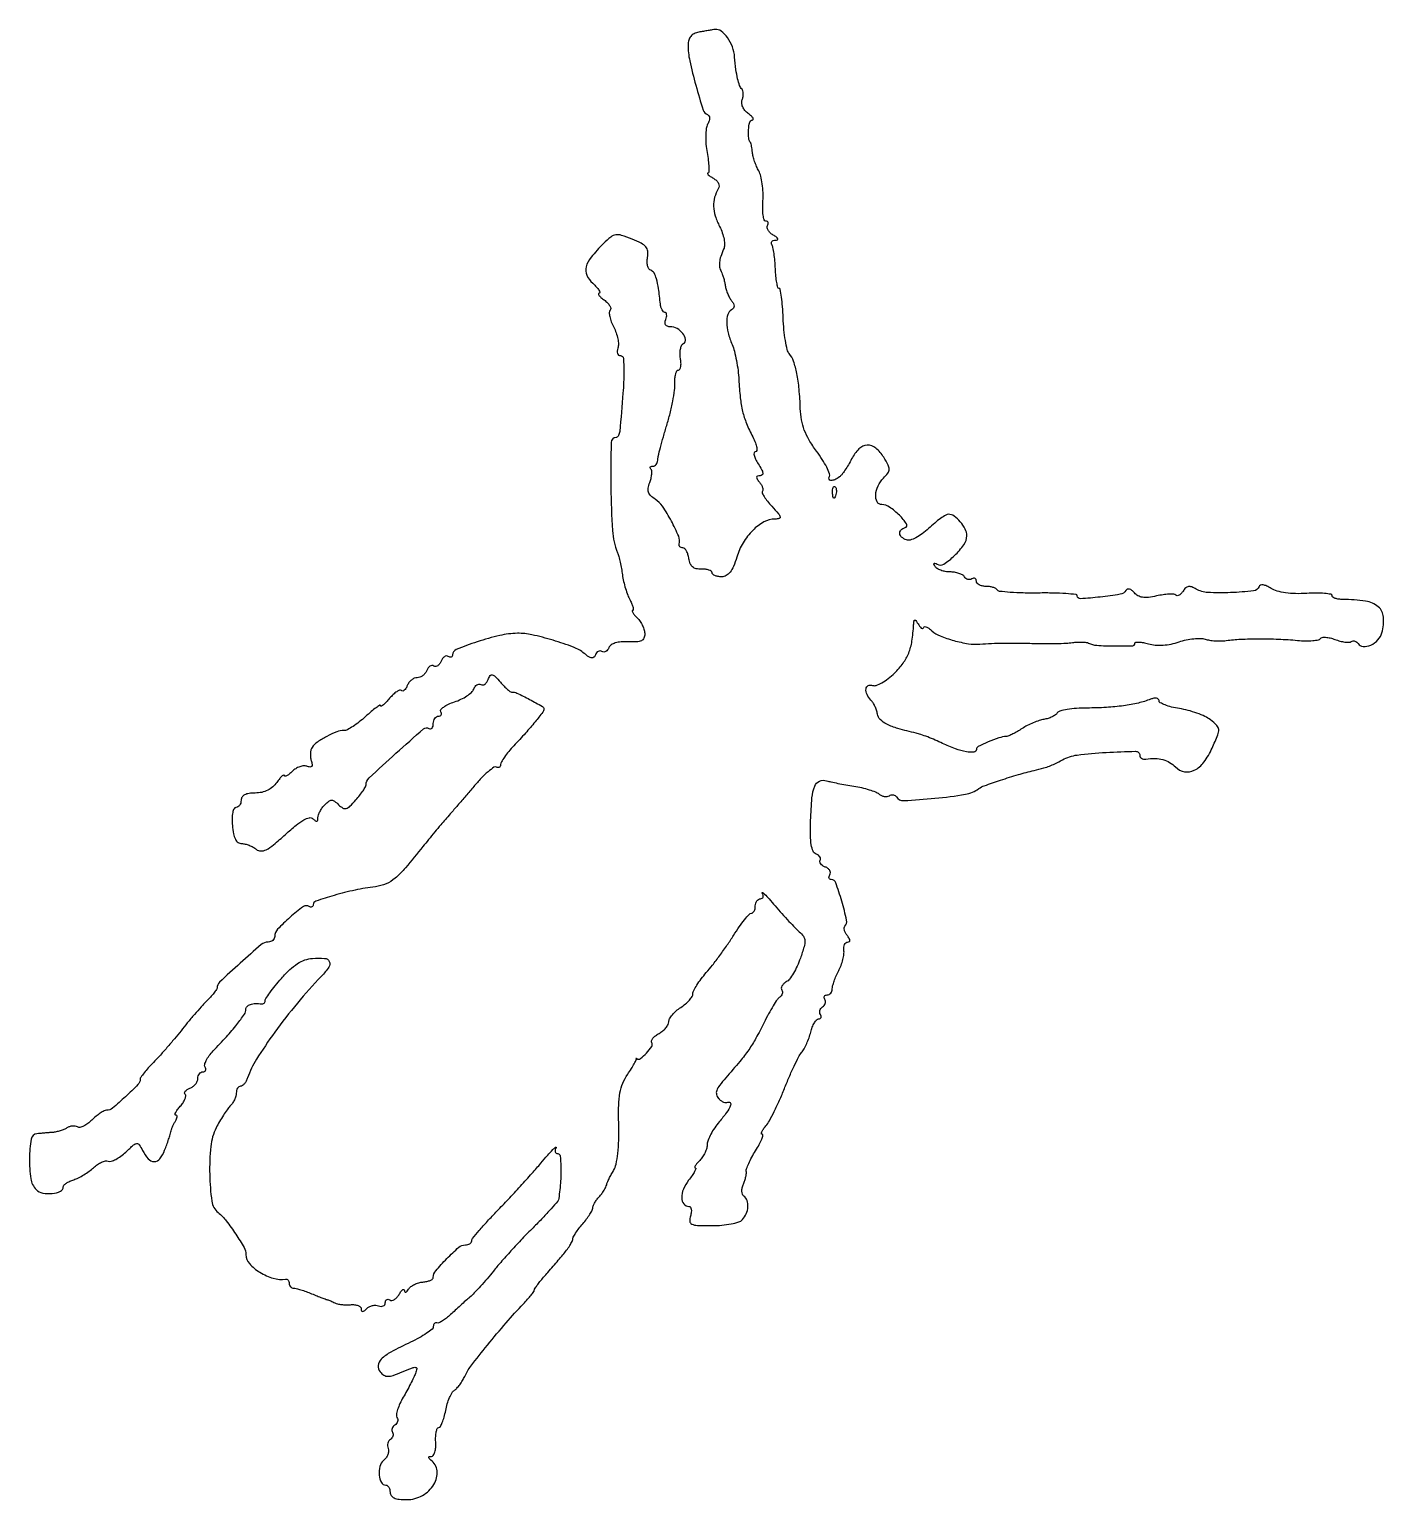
# Model space of a CAD drawing. Extents: x 0 to 282, y 0 to 306.
import ezdxf

# ---------------------------------------------------------------- set-up
doc = ezdxf.new("R2010")
doc.units = 0

msp = doc.modelspace()

# ---------------------------------------------------------------- linework, layer by layer
for points in [[(139.25, 305.294267, 0.064635), (138.254085, 304.964929, 0.105156), (137.552134, 304.422386, 0.107193), (137.140179, 303.649462, 0.069138), (137, 302.640548, 0.053787), (137.353492, 299.36404, 0.014316), (138.622126, 294.258999, 0.007471), (140.147913, 289.092193, 0.237309), (141.039362, 288.16933, -0.176652), (141.355412, 287.910385, -0.128948), (141.481164, 287.470101, -0.086109), (141.390177, 286.868348, -0.042409), (141.083129, 286.155328, 0.091281), (140.786441, 285.227012, 0.026493), (140.674415, 283.722151, 0.025681), (140.726695, 281.981206, 0.024878), (140.956845, 280.235998, -0.013344), (141.209615, 278.60953, -0.022571), (141.323041, 277.235392, -0.019016), (141.322191, 276.178239, -0.388617), (141.115726, 275.969591, 0.519745), (141.048415, 275.862897, 0.108393), (141.20111, 275.645244, 0.038678), (141.63188, 275.306919, 0.015312), (142.271032, 274.908131, -0.061738), (142.919065, 274.414952, -0.090967), (143.330939, 273.832516, -0.111673), (143.459504, 273.234184, -0.137707), (143.299962, 272.68854, 0.073216), (142.539902, 270.949241, 0.07526), (142.323051, 269.081338, 0.0672), (142.667785, 267.059226, 0.043576), (143.571347, 264.86203, -0.035525), (144.136815, 263.547461, -0.039765), (144.485363, 262.214291, -0.043849), (144.591155, 261.023223, -0.104965), (144.40872, 260.159743, 0.02268), (143.806673, 258.616814, 0.054867), (143.543456, 257.423218, 0.072877), (143.581496, 256.424477, 0.077257), (143.906204, 255.5, -0.038939), (144.132864, 254.984356, -0.014499), (144.37249, 254.229305, -0.014264), (144.587253, 253.387483, -0.016746), (144.740971, 252.578484, 0.035599), (144.930504, 251.752088, 0.02525), (145.254188, 250.857324, 0.025617), (145.652497, 250.030267, 0.048208), (146.068459, 249.417512, -0.049679), (146.46976, 248.822604, -0.126852), (146.593357, 248.321483, -0.159557), (146.449067, 247.896055, -0.09372), (146.048558, 247.530011, 0.179953), (145.285536, 246.549152, 0.080898), (145.048523, 244.909864, 0.059936), (145.344323, 242.773516, 0.03472), (146.177408, 240.3151, -0.036213), (146.64541, 238.920357, -0.015601), (147.074005, 237.005061, -0.015342), (147.405331, 234.929114, -0.019606), (147.576271, 233, 0.014214), (147.87023, 229.219433, 0.032722), (148.356654, 226.410099, 0.03685), (149.163009, 223.897416, 0.023267), (150.449429, 221.097793, -0.022735), (151.021529, 219.856221, -0.052451), (151.306649, 218.870334, -0.097666), (151.295233, 218.236156, -0.353198), (151.002627, 218, 0.34961), (150.741556, 217.792035, 0.114748), (150.74314, 217.265625, 0.059239), (151.03713, 216.45985, 0.027971), (151.591957, 215.5, -0.018472), (152.300165, 214.32679, -0.087035), (152.555995, 213.586003, -0.241569), (152.422717, 213.177213, -0.19792), (151.992565, 213, 0.067199), (151.461875, 212.928352, 0.312214), (151.273902, 212.703889, 0.173254), (151.372442, 212.319893, 0.024611), (151.868879, 211.657991, -0.03842), (152.258544, 211.107437, -0.054629), (152.508235, 210.562953, -0.068901), (152.593371, 210.103538, -0.210804), (152.481394, 209.814728, 0.315551), (152.421283, 209.472901, 0.029615), (152.85065, 208.680301, 0.029545), (153.534801, 207.71126, 0.018399), (154.442321, 206.656737, -0.008041), (155.839724, 205.099417, -0.119857), (156.172929, 204.454157, -0.410858), (155.966048, 204.11025, -0.062473), (155.08711, 204, 0.127357), (152.796197, 203.406853, 0.069526), (150.46218, 201.648939, 0.062611), (148.458644, 199.074762, 0.061384), (147.138502, 196.067941, -0.02415), (146.460384, 194.147184, -0.069012), (145.75132, 192.924376, -0.105506), (144.937845, 192.24298, -0.122365), (143.959858, 192, -0.040412), (143.209448, 192.06075, -0.059766), (142.575708, 192.243637, -0.078601), (142.144904, 192.512063, -0.217511), (142, 192.829401, 0.245069), (141.837238, 193.141531, 0.072054), (141.339063, 193.391841, 0.054262), (140.611846, 193.549378, 0.035062), (139.75, 193.579401, -0.062402), (138.698562, 193.673616, -0.122462), (137.949629, 194.04255, -0.121639), (137.457554, 194.72132, -0.061103), (137.180449, 195.75, 0.038382), (136.989816, 196.611357, 0.053191), (136.681447, 197.339063, 0.065793), (136.310216, 197.839234, 0.202946), (135.930449, 198, -0.082594), (135.589166, 198.056763, -0.115341), (135.32789, 198.220313, -0.131537), (135.188041, 198.464415, -0.126037), (135.185773, 198.75, 0.162527), (135.053084, 200.417075, 0.022426), (133.530211, 203.597985, 0.025043), (131.694533, 206.650474, 0.105652), (130.167742, 208.127316, -0.050933), (129.243209, 208.844889, -0.123272), (128.784417, 209.570714, -0.121868), (128.718924, 210.432624, -0.049195), (129.030065, 211.579077, 0.030576), (129.308229, 212.471386, 0.039094), (129.447823, 213.320696, 0.043381), (129.446461, 214.018351, 0.175968), (129.269489, 214.397177, -0.101158), (129.117779, 214.626844, -0.245967), (129.137496, 214.822921, -0.186617), (129.325791, 214.957127, -0.06264), (129.666667, 215, 0.12313), (130.050556, 215.095992, 0.097995), (130.382225, 215.367188, 0.08844), (130.610842, 215.77248, 0.078113), (130.698355, 216.25, -0.051757), (130.799501, 217.031146, -0.004966), (131.259889, 218.895312, -0.006283), (131.860261, 221.11091, -0.004919), (132.565463, 223.5, 0.013172), (133.258438, 225.998844, 0.012943), (133.823311, 228.545313, 0.012924), (134.20254, 230.801069, 0.047093), (134.270102, 232.25, -0.029746), (134.2827, 233.303701, -0.047329), (134.431574, 234.192187, -0.061266), (134.680257, 234.809459, -0.272842), (135.003441, 235, 0.278348), (135.301485, 235.179855, 0.078464), (135.483962, 235.715593, 0.055051), (135.532563, 236.502467, 0.032782), (135.425816, 237.436062, -0.0435), (135.334936, 238.416398, -0.05053), (135.424189, 239.348339, -0.057768), (135.666763, 240.100785, -0.148567), (136.040595, 240.525089, 0.294893), (136.451029, 241.388616, 0.136632), (135.944432, 242.582104, 0.098312), (134.706017, 243.629026, 0.12713), (133.270566, 244, -0.091968), (132.702244, 244.105426, -0.1663), (132.343183, 244.40567, -0.153632), (132.226431, 244.882946, -0.075502), (132.361626, 245.5, 0.042583), (132.52776, 246.074944, 0.078856), (132.546562, 246.559375, 0.127534), (132.422261, 246.877688, 0.240695), (132.182901, 247, -0.201733), (131.88074, 247.127084, -0.071045), (131.596986, 247.514062, -0.05652), (131.372267, 248.080091, -0.040508), (131.247569, 248.75, 0.009213), (130.853034, 251.981514, 0.034589), (130.429262, 253.978891, 0.05902), (129.919795, 255.197054, 0.185852), (129.248022, 255.750659, -0.179364), (128.860211, 256.062158, -0.074011), (128.59933, 256.694324, -0.060155), (128.495594, 257.530219, -0.045704), (128.576848, 258.450753, 0.074246), (128.61604, 259.707929, 0.147269), (128.222628, 260.614352, 0.09945), (127.262739, 261.3758, 0.023218), (125.381832, 262.229211, 0.018055), (123.140387, 263.030707, 0.115315), (121.945246, 263.123745, 0.132435), (120.912017, 262.66819, 0.026705), (119.405038, 261.314129, 0.024245), (116.819869, 258.465314, 0.106749), (115.786816, 256.460223, 0.17655), (115.934052, 254.761242, 0.096505), (117.178995, 253.047867, -0.018789), (117.962679, 252.260727, -0.04343), (118.473014, 251.601561, -0.09731), (118.642552, 251.174617, -0.46919), (118.497432, 251, 0.40719), (118.356777, 250.862687, 0.168009), (118.445895, 250.583392, 0.05429), (118.870621, 250.127711, 0.020178), (119.557298, 249.581761, -0.039587), (120.248681, 248.986892, -0.064204), (120.718975, 248.371995, -0.091492), (120.910773, 247.833593, -0.240783), (120.78831, 247.454977, 0.207798), (120.608633, 246.999358, 0.043626), (120.714731, 246.129167, 0.038921), (121.028224, 245.064372, 0.028288), (121.532806, 243.936561, -0.03567), (122.044549, 242.74594, -0.035507), (122.382791, 241.492857, -0.037782), (122.516249, 240.358699, -0.102358), (122.385934, 239.563345, 0.064019), (122.24047, 238.965155, 0.111015), (122.296576, 238.459233, 0.151668), (122.540481, 238.12654, 0.160646), (122.924165, 238, -0.388256), (123.552482, 237.425504, -0.02461), (123.661896, 234.70666, -0.017379), (123.465477, 230.219345, -0.003492), (122.782579, 222.25, -0.044058), (122.695262, 221.771583, -0.060435), (122.529362, 221.367188, -0.07606), (122.315115, 221.092189, -0.191572), (122.083333, 221, 0.409099), (120.992572, 219.928154, 0.006774), (120.955761, 210.59519, 0.013475), (121.284211, 201.613777, 0.078191), (122.313848, 197, -0.02947), (122.571057, 196.215209, -0.009524), (122.860383, 195.026434, -0.00946), (123.132498, 193.689374, -0.010482), (123.343727, 192.387861, 0.022202), (123.595029, 191.039973, 0.016012), (123.989401, 189.561916, 0.016225), (124.455963, 188.178216, 0.033447), (124.926219, 187.137861, -0.020883), (125.322157, 186.317447, -0.040409), (125.556082, 185.627997, -0.06134), (125.615342, 185.151781, -0.414588), (125.463755, 185, 0.480538), (125.361398, 184.87209, 0.082587), (125.496942, 184.538393, 0.040529), (125.867156, 184.032385, 0.018187), (126.428571, 183.428571, -0.049031), (127.030042, 182.695962, -0.037827), (127.538393, 181.795227, -0.038868), (127.88661, 180.8715, -0.070818), (128, 180.074936, -0.109083), (127.810501, 179.216672, -0.177079), (127.288528, 178.694426, -0.099576), (126.296258, 178.455136, -0.021997), (124.537554, 178.46542, 0.031087), (123.056685, 178.447174, 0.054982), (121.856849, 178.223471, 0.072623), (120.997576, 177.819812, 0.156311), (120.544617, 177.255674, -0.072055), (120.272781, 176.770003, -0.101945), (119.899222, 176.446651, -0.12398), (119.48509, 176.334889, -0.143591), (119.092473, 176.442849, 0.128498), (118.707057, 176.561219, 0.128102), (118.312508, 176.47612, 0.11147), (117.968958, 176.192996, 0.080948), (117.73151, 175.756231, -0.113297), (117.412976, 175.250462, -0.231157), (116.979497, 175.102573, -0.117366), (116.357987, 175.335951, -0.023189), (115.396099, 176.050987, 0.080797), (113.152601, 177.348579, 0.017732), (108.920971, 178.786988, 0.01883), (104.531232, 179.929168, 0.058867), (101.5, 180.231147, 0.052204), (97.823543, 179.778081, 0.02356), (93.141405, 178.461864, 0.015049), (88.753403, 176.853901, 0.306449), (88, 175.740095, -0.124921), (87.928426, 175.458088, -0.188554), (87.737031, 175.296565, -0.148868), (87.44727, 175.2871, -0.072794), (87.104785, 175.435239, 0.167719), (86.716845, 175.522492, 0.120855), (86.296958, 175.368432, 0.092131), (85.906882, 174.985664, 0.061252), (85.611848, 174.430874, -0.061778), (85.316264, 173.876454, -0.092661), (84.924662, 173.494598, -0.121115), (84.502473, 173.341946, -0.166377), (84.111848, 173.430874, 0.159399), (83.723161, 173.524937, 0.122316), (83.306178, 173.385769, 0.09545), (82.92259, 173.024191, 0.064639), (82.63617, 172.494256, -0.076025), (82.310496, 171.923029, -0.064761), (81.81279, 171.438938, -0.066819), (81.225756, 171.111538, -0.094104), (80.638374, 171, 0.102305), (80.046737, 170.877665, 0.066773), (79.447177, 170.517331, 0.063156), (78.930887, 169.985053, 0.069512), (78.58345, 169.356872, -0.042913), (78.298461, 168.77017, -0.08274), (77.961713, 168.37284, -0.138439), (77.63216, 168.222694, -0.238836), (77.35232, 168.314347, 0.290576), (76.994948, 168.394195, 0.059071), (76.386883, 168.090077, 0.045507), (75.658752, 167.509986, 0.027903), (74.909127, 166.707475, -0.014489), (74.198946, 165.905104, -0.031197), (73.598026, 165.339739, -0.054631), (73.18229, 165.06534, -0.544354), (73.033269, 165.15121, 0.562355), (72.852467, 165.248857, 0.023138), (72.097457, 164.758896, 0.02133), (71.088686, 163.968596, 0.011039), (69.894245, 162.90121, -0.020716), (68.601938, 161.790581, -0.024312), (67.28726, 160.85223, -0.02428), (66.116952, 160.177909, -0.119103), (65.380676, 160, 0.092616), (63.897936, 159.722972, 0.029432), (61.844525, 158.785563, 0.029706), (59.90269, 157.604349, 0.084242), (58.772828, 156.5, 0.094383), (58.532989, 155.991237, 0.046315), (58.418641, 155.281536, 0.043699), (58.43445, 154.497408, 0.048577), (58.588219, 153.756292, -0.037984), (58.768046, 152.973213, -0.2009), (58.662788, 152.555283, -0.267242), (58.321982, 152.409069, -0.062431), (57.69433, 152.563802, 0.115673), (57.024965, 152.655459, 0.061036), (56.201335, 152.474599, 0.055784), (55.358727, 152.06806, 0.056162), (54.628939, 151.486082, -0.023003), (54.002714, 150.91497, -0.054986), (53.478501, 150.568862, -0.132374), (53.145475, 150.497718, -0.398846), (53, 150.651078, 0.518016), (52.860049, 150.749913, 0.100707), (52.542718, 150.558933, 0.038634), (52.042072, 150.022671, 0.015706), (51.443296, 149.222506, -0.061619), (50.58508, 148.271385, -0.063804), (49.530352, 147.571002, -0.061953), (48.304756, 147.144344, -0.052863), (46.943296, 147, 0.034799), (45.653016, 146.91009, 0.083238), (44.740549, 146.622592, 0.125906), (44.199351, 146.146181, 0.150748), (44, 145.5, -0.068962), (43.920548, 144.926685, -0.085189), (43.688518, 144.440625, -0.099934), (43.343993, 144.115626, -0.140166), (42.939635, 144, 0.287917), (42.538225, 143.747962, 0.063099), (42.267078, 142.939045, 0.045629), (42.139273, 141.740147, 0.024401), (42.189635, 140.25, 0.024843), (42.420243, 138.516472, 0.072795), (42.806642, 137.378219, 0.120095), (43.367215, 136.728191, 0.153892), (44.114465, 136.484929, -0.05795), (44.835618, 136.394235, -0.033382), (45.670876, 136.128874, -0.032929), (46.485109, 135.745361, -0.046709), (47.145765, 135.293989, 0.171534), (48.095591, 134.944082, 0.122067), (49.209598, 135.204602, 0.05643), (50.746266, 136.223289, 0.011154), (53.23356, 138.4068, -0.013644), (55.432977, 140.318284, -0.043174), (57.039988, 141.422163, -0.074966), (58.20161, 141.867299, -0.255791), (58.95226, 141.64774, 0.033936), (59.439188, 141.222775, 0.218387), (59.75, 141.153374, 0.294399), (59.943201, 141.345635, 0.053856), (60, 141.871429, -0.08485), (60.100662, 142.460338, -0.037034), (60.419643, 143.189018, -0.035278), (60.88189, 143.930951, -0.039443), (61.428571, 144.571429, -0.034574), (62.265581, 145.300047, -0.164394), (62.859448, 145.497695, -0.162861), (63.454746, 145.295467, -0.033771), (64.298888, 144.558255, 0.06155), (65.163408, 143.883893, 0.206484), (65.859922, 143.79123, 0.127166), (66.626781, 144.238443, 0.018543), (67.870317, 145.565861, 0.012499), (68.685953, 146.552694, 0.016591), (69.374405, 147.49193, 0.013934), (69.892567, 148.297705, 0.136747), (70, 148.683178, -0.207752), (70.63686, 150.149762, -0.005018), (76.220729, 155.262767, -0.004012), (81.979421, 160.347747, -0.328312), (83.099462, 160.438529, 0.160737), (83.440747, 160.35688, 0.191019), (83.735467, 160.503418, 0.125335), (83.934757, 160.883871, 0.058355), (84, 161.440983, -0.06614), (84.079181, 162.036955, -0.083321), (84.311086, 162.542039, -0.099271), (84.655165, 162.879855, -0.145596), (85.059017, 163, 0.097296), (85.419186, 163.070755, 0.174877), (85.640031, 163.270076, 0.170701), (85.685806, 163.56853, 0.092164), (85.549808, 163.919409, -0.317255), (85.576209, 164.352766, -0.068298), (86.153353, 164.900373, -0.048293), (87.131794, 165.468738, -0.027748), (88.402363, 165.967777, 0.031815), (89.754347, 166.511516, 0.03447), (90.989065, 167.21014, 0.036803), (91.950135, 167.95202, 0.118912), (92.404509, 168.61175, -0.063673), (92.693928, 169.149706, -0.094526), (93.080142, 169.517922, -0.121949), (93.498831, 169.661499, -0.161694), (93.888152, 169.569126, 0.173729), (94.280843, 169.485611, 0.119581), (94.708608, 169.65276, 0.089785), (95.108761, 170.056314, 0.058986), (95.414162, 170.636907, -0.057941), (95.828759, 171.429089, -0.307994), (96.260268, 171.599109, -0.145991), (96.833718, 171.276725, -0.013567), (97.943211, 170.065478, 0.015987), (98.715747, 169.230242, 0.022384), (99.461042, 168.5392, 0.01972), (100.106592, 168.034608, 0.194807), (100.434742, 167.954576, -0.150016), (101.393327, 167.80751, -0.009009), (104.028176, 166.475517, -0.00655), (106.682732, 165.028161, -0.270985), (107, 164.485751, -0.165716), (106.771992, 163.816698, -0.006968), (105.188424, 161.8213, -0.011213), (103.17611, 159.466787, -0.007273), (100.75, 156.83188, 0.016271), (99.696994, 155.646128, 0.020634), (98.807812, 154.482206, 0.01914), (98.153813, 153.46821, 0.134441), (98, 152.906505, -0.091648), (97.93513, 152.555571, -0.170247), (97.750221, 152.337296, -0.175293), (97.473966, 152.285986, -0.09785), (97.149688, 152.407488, 0.302995), (96.624825, 152.389199, 0.021093), (95.403622, 151.430776, 0.024297), (93.955811, 150.065192, 0.015402), (92.399688, 148.344544, -0.000777), (90.75999, 146.421299, -0.000702), (89.058033, 144.436943, -0.000702), (87.528379, 142.663583, -0.00224), (86.5, 141.48545, 0.00524), (85.546178, 140.379407, 0.0023), (84.305081, 138.895579, 0.002276), (83.002485, 137.308947, 0.003047), (81.836446, 135.857411, -0.007671), (78.215478, 131.434285, -0.042203), (76.036915, 129.257057, -0.076134), (74.160893, 128.110049, -0.067829), (71.951766, 127.519207, 0.020916), (67.729442, 126.804349, 0.018382), (63.393208, 125.714201, 0.010118), (59.545373, 124.51002, 0.322331), (59, 123.751933, -0.114996), (58.932546, 123.462523, -0.18514), (58.748989, 123.292652, -0.156422), (58.47217, 123.27318, -0.078529), (58.145494, 123.41008, 0.306327), (56.954845, 123.36132, 0.020792), (54.174268, 121.126488, 0.02335), (51.592366, 118.64643, 0.192015), (51, 117.160801, -0.118839), (50.893261, 116.718052, -0.100647), (50.592216, 116.340985, -0.092323), (50.141992, 116.087787, -0.082229), (49.611801, 116, 0.178988), (48.191051, 115.474572, 0.006629), (43.828728, 111.63531, 0.006098), (39.538217, 107.660964, 0.205689), (39, 106.407987, -0.161729), (38.901749, 106.112178, -0.010562), (38.339063, 105.390871, -0.014476), (37.611946, 104.549286, -0.01025), (36.75, 103.646042, 0.012596), (35.678001, 102.51208, 0.005175), (34.279688, 100.923474, 0.005117), (32.813301, 99.186726, 0.006539), (31.5, 97.555624, -0.007526), (30.150906, 95.88682, -0.005171), (28.573437, 94.033803, -0.005213), (27.01748, 92.281138, -0.01056), (25.75, 90.941051, 0.011966), (24.696655, 89.821073, 0.016417), (23.807812, 88.761481, 0.013135), (23.131519, 87.851037, 0.154364), (23, 87.435186, -0.19712), (22.54813, 86.333542, -0.012067), (19.941573, 83.81531, -0.012765), (17.223284, 81.438382, -0.174997), (16.009102, 81, 0.121185), (15.490916, 80.872536, 0.026756), (14.698209, 80.401786, 0.026325), (13.817227, 79.743079, 0.022688), (12.963525, 78.963525, -0.036039), (12.11318, 78.22766, -0.048417), (11.24223, 77.700191, -0.057736), (10.47572, 77.435549, -0.195088), (9.963525, 77.522542, 0.101042), (9.502631, 77.691918, 0.060093), (8.915848, 77.709958, 0.056599), (8.299727, 77.583533, 0.062649), (7.75, 77.32433, -0.04302), (7.145502, 77.009818, -0.022986), (6.353125, 76.722559, -0.022715), (5.5114, 76.50188, -0.032755), (4.75, 76.390313, 0.000218), (3.970772, 76.327493, 0.000143), (3.073438, 76.254498, 0.000144), (2.199799, 76.182925, 0.000278), (1.5, 76.125, 0.344653), (0.298392, 75.012418, 0.037217), (-0.047715, 70.981011, 0.039008), (0.235189, 66.747981, 0.161556), (1.369166, 64.487977, 0.150128), (2.722179, 63.770865, 0.072297), (4.702231, 63.681716, 0.081788), (6.415364, 64.14215, 0.294339), (7, 65.049244, -0.19459), (7.145924, 65.41, -0.049069), (7.638356, 65.828136, -0.042711), (8.341137, 66.231044, -0.031975), (9.173125, 66.554948, 0.038669), (10.145106, 66.948398, 0.020878), (11.276761, 67.572045, 0.020677), (12.382891, 68.307512, 0.030483), (13.282818, 69.048858, -0.038645), (14.108521, 69.706759, -0.044783), (14.987412, 70.193786, -0.050269), (15.790584, 70.456438, -0.146538), (16.366257, 70.412948, 0.171438), (16.97254, 70.396677, 0.041983), (17.907597, 70.788336, 0.038141), (18.965544, 71.446937, 0.030131), (20.002872, 72.308869, -0.008967), (21.644417, 73.794616, -0.15624), (22.297605, 74.076738, -0.277422), (22.809645, 73.833492, -0.029918), (23.496308, 72.651412, 0.064147), (24.686929, 70.890584, 0.216252), (25.924415, 70.334718, 0.230919), (27.097464, 70.91247, 0.07188), (28.093143, 72.668718, 0.00585), (28.529463, 73.82601, 0.006351), (28.926396, 74.962061, 0.006005), (29.242233, 75.94322, 0.030626), (29.377416, 76.5, -0.039296), (29.500563, 76.971439, -0.017281), (29.733099, 77.573437, -0.016979), (30.02503, 78.198183, -0.021831), (30.337137, 78.75, 0.039855), (30.586116, 79.229731, 0.086615), (30.678907, 79.632812, 0.163803), (30.606657, 79.892595, 0.248645), (30.404029, 80, -0.447279), (30.269438, 80.150511, -0.09127), (30.386557, 80.537901, -0.044776), (30.760509, 81.127631, -0.02024), (31.347194, 81.831152, 0.035033), (31.934697, 82.579566, 0.051946), (32.32801, 83.313962, 0.066261), (32.488917, 83.929813, 0.231148), (32.359054, 84.307613, -0.221194), (32.250694, 84.604446, -0.145608), (32.385973, 84.94858, -0.08905), (32.773679, 85.295155, -0.046384), (33.356872, 85.58345, 0.068054), (33.985068, 85.928518, 0.062725), (34.517331, 86.437957, 0.066683), (34.877764, 87.027358, 0.104296), (35, 87.606989, -0.074425), (35.079668, 88.139243, -0.088446), (35.311086, 88.590803, -0.100652), (35.655159, 88.892668, -0.130616), (36.059017, 89, 0.107732), (36.414509, 89.077495, 0.18164), (36.626922, 89.291288, 0.162193), (36.659571, 89.612764, 0.083494), (36.50518, 89.991618, -0.206157), (36.424999, 90.533296, -0.051905), (36.749105, 91.385611, -0.044294), (37.358948, 92.36785, -0.032237), (38.196163, 93.34464, 0.009715), (40.973289, 96.304062, 0.01711), (43.133256, 98.868536, 0.015712), (44.675795, 100.964951, 0.151884), (45, 102.007606, -0.204626), (45.251135, 102.595554, -0.108952), (45.939185, 103.013991, -0.076156), (46.985727, 103.201537, -0.045508), (48.25, 103.118421, 0.101951), (48.536063, 103.131761, 0.115145), (48.779687, 103.258309, 0.114989), (48.942353, 103.479792, 0.10147), (49, 103.760929, -0.148959), (49.141662, 104.225887, -0.008763), (49.99609, 105.450967, -0.012616), (51.091893, 106.887155, -0.008919), (52.390944, 108.44571, -0.024866), (54.12405, 110.260444, -0.047188), (55.71338, 111.505111, -0.057546), (57.266315, 112.265065, -0.066091), (58.880605, 112.606017, -0.037907), (61.386679, 112.606976, -0.266591), (62.358025, 111.947479, -0.271646), (62.268332, 110.788211, -0.038946), (60.700048, 108.870752, 0.017508), (55.71116, 103.278071, 0.016277), (50.997947, 97.215633, 0.01611), (47.190089, 91.602471, 0.059833), (45.356012, 87.75, -0.04243), (45.065283, 87.08038, -0.051326), (44.680347, 86.514062, -0.059605), (44.264313, 86.124787, -0.159614), (43.883369, 86, 0.1589), (43.546439, 85.89015, 0.096966), (43.25949, 85.580357, 0.078746), (43.065729, 85.117744, 0.05994), (43, 84.571429, -0.072842), (42.90586, 83.928662, -0.038408), (42.615336, 83.17433, -0.037214), (42.191695, 82.43237, -0.04695), (41.690506, 81.821429, 0.039291), (41.081055, 81.10126, 0.013181), (40.305475, 79.961286, 0.013024), (39.510254, 78.649601, 0.01453), (38.81437, 77.344653, 0.08973), (37.692208, 73.469475, 0.031541), (37.460753, 67.660765, 0.027718), (37.901853, 62.064524, 0.190052), (39.224489, 59.698317, -0.054651), (40.917127, 57.97402, -0.020692), (42.89621, 55.234188, -0.016993), (44.610017, 52.440148, -0.129776), (45, 50.962925, 0.186371), (45.719861, 49.098745, 0.070548), (47.904434, 47.285038, 0.066929), (50.691772, 46.045687, 0.110782), (53.25, 45.881579, -0.137085), (53.535622, 45.848335, -0.119953), (53.779688, 45.671464, -0.101574), (53.943594, 45.373191, -0.075146), (54, 45, 0.092371), (54.071131, 44.618257, 0.096126), (54.274627, 44.29375, 0.099347), (54.578196, 44.076578, 0.106131), (54.9349, 44, -0.064093), (55.462453, 43.932096, -0.011372), (56.422109, 43.657427, -0.012139), (57.538575, 43.280262, -0.010672), (58.6849, 42.833794, 0.003025), (59.79958, 42.3799, 0.004007), (60.819939, 41.981049, 0.002884), (61.67888, 41.65887, 0.039371), (62, 41.568481, -0.041189), (62.257739, 41.494922, -0.011515), (62.646875, 41.337974, -0.011535), (63.080465, 41.1394, -0.011891), (63.5, 40.922946, 0.072679), (64.036348, 40.724122, 0.024045), (64.867188, 40.588497, 0.023365), (65.81522, 40.524876, 0.024505), (66.75, 40.551723, -0.045233), (67.611404, 40.54079, -0.068332), (68.339062, 40.363069, -0.092624), (68.828171, 40.055931, -0.209318), (69, 39.663464, 0.093135), (69.07351, 39.272243, 0.323454), (69.277453, 39.140465, 0.156568), (69.614301, 39.268263, 0.028049), (70.121855, 39.721855, -0.07672), (70.653563, 40.111373, -0.061633), (71.318995, 40.358817, -0.062739), (72.011333, 40.433592, -0.087391), (72.621855, 40.314866, 0.076139), (73.148572, 40.200163, 0.124512), (73.59517, 40.283884, 0.152158), (73.890277, 40.550684, 0.134231), (74, 40.952028, -0.088034), (74.071194, 41.35325, -0.166887), (74.275696, 41.60513, -0.178168), (74.580795, 41.66872, -0.101956), (74.93854, 41.537985, 0.182072), (75.375621, 41.452394, 0.094539), (75.904255, 41.648566, 0.073147), (76.444276, 42.094167, 0.051962), (76.908131, 42.728968, -0.02434), (77.308952, 43.346284, -0.081385), (77.649742, 43.686009, -0.294541), (77.865494, 43.69649, -0.255546), (77.984904, 43.5, 0.14118), (78.074125, 43.23625, 0.335867), (78.25944, 43.175653, 0.134636), (78.533871, 43.363273, 0.03456), (78.85529, 43.800095, -0.090949), (79.327325, 44.31019, -0.046793), (80.072216, 44.766083, -0.044405), (80.952559, 45.104448, -0.050796), (81.839977, 45.262899, 0.034735), (82.667168, 45.383375, 0.050943), (83.365493, 45.611595, 0.064206), (83.847494, 45.9044, 0.227997), (84, 46.221462, -0.176835), (84.502663, 47.598292, -0.01922), (86.814533, 50.13765, -0.019048), (89.314257, 52.493284, -0.18136), (90.665298, 53, 0.058199), (91.175771, 53.05962, 0.077341), (91.607931, 53.235702, 0.096076), (91.897486, 53.496318, 0.163017), (92, 53.80239, -0.171331), (92.177732, 54.305844, -0.005674), (93.550888, 55.969314, -0.010213), (95.256517, 57.906742, -0.006865), (97.279619, 60.05239, 0.004282), (99.579555, 62.466535, 0.003006), (102.12876, 65.22164, 0.003033), (104.537613, 67.888976, 0.00634), (106.373402, 70, -0.004887), (107.796324, 71.645896, -0.012234), (108.875395, 72.810937, -0.032604), (109.444703, 73.324576, -0.809046), (109.534766, 73.25, 0.063471), (109.357629, 72.771443, 0.123848), (109.365192, 72.367187, 0.175015), (109.551059, 72.102193, 0.154362), (109.874189, 72, -0.380369), (110.388279, 71.542758, -0.022957), (110.547236, 69.30809, -0.02449), (110.475548, 66.304541, -0.013428), (110.109194, 62.641712, -0.144127), (109.877496, 62.112714, -0.005744), (108.489888, 60.500269, -0.009714), (106.769463, 58.621787, -0.006677), (104.75, 56.556952, 0.006598), (102.520228, 54.277802, 0.005176), (100.160938, 51.749836, 0.005236), (98.015205, 49.352513, 0.012793), (96.5, 47.531603, -0.008837), (95.212045, 45.958648, -0.007935), (93.823041, 44.37384, -0.00798), (92.531463, 42.991532, -0.024635), (91.599715, 42.116363, 0.004969), (90.721442, 41.35414, 0.002589), (89.640848, 40.387307, 0.002574), (88.54193, 39.383455, 0.003928), (87.599715, 38.5, -0.022426), (86.740807, 37.752381, -0.030177), (85.896479, 37.160938, -0.03068), (85.166496, 36.772155, -0.189674), (84.75, 36.75, 0.136095), (84.46471, 36.764626, 0.144668), (84.220313, 36.628995, 0.118947), (84.056285, 36.355371, 0.075957), (84, 35.987003, -0.225517), (83.757006, 35.475654, -0.020883), (82.604687, 34.614454, -0.023679), (81.069758, 33.667669, -0.016305), (79.25, 32.737003, 0.013555), (75.174748, 30.681015, 0.070859), (73.157794, 29.192318, 0.179031), (72.541955, 27.881372, 0.196883), (72.960166, 26.547997, 0.08064), (73.722853, 25.882918, 0.141532), (74.522324, 25.657338, 0.08226), (75.616971, 25.845618, 0.015325), (77.528228, 26.576241, -0.005975), (79.640108, 27.429143, -0.123099), (80.315011, 27.515259, -0.432303), (80.541526, 27.208897, -0.045535), (80.275806, 26.250365, -0.021406), (79.896201, 25.363017, -0.00673), (79.254345, 24.06915, -0.006709), (78.498432, 22.642977, -0.007385), (77.727693, 21.282912, 0.024983), (77.049022, 19.980522, 0.032758), (76.570395, 18.727723, 0.03443), (76.323241, 17.675036, 0.180769), (76.436954, 17.10201, -0.10631), (76.585145, 16.685401, -0.099376), (76.554313, 16.233847, -0.096077), (76.348882, 15.816953, -0.092213), (76, 15.5, 0.082063), (75.645885, 15.191085, 0.092249), (75.427168, 14.796119, 0.100657), (75.376253, 14.377779, 0.11907), (75.5, 14, -0.112095), (75.628541, 13.625111, -0.100139), (75.590453, 13.214771, -0.094409), (75.39096, 12.831983, -0.087354), (75.059986, 12.537073, 0.112605), (74.726476, 12.208568, 0.081903), (74.520474, 11.728375, 0.076201), (74.470529, 11.173086, 0.076147), (74.589183, 10.628189, -0.112491), (74.673642, 10.038954, -0.069487), (74.519936, 9.352969, -0.064138), (74.162659, 8.678731, -0.065768), (73.648744, 8.123446, 0.158505), (72.875219, 6.899677, 0.085294), (72.732712, 5.101949, 0.098928), (73.1904, 3.558551, 0.278184), (74.116631, 3, -0.166062), (74.45362, 2.884904, -0.095369), (74.74051, 2.559375, -0.076307), (74.934428, 2.073739, -0.056959), (75, 1.5, 0.163726), (75.224976, 0.831366, 0.129304), (75.829491, 0.357853, 0.076167), (76.885968, 0.082175, 0.025808), (78.476947, 0, 0.128526), (81.720246, 0.8477, 0.128644), (84.132646, 3.173781, 0.162004), (84.779223, 5.97927, 0.213786), (83.5, 8.234687, -0.034294), (83.117681, 8.558144, -0.23374), (83.037471, 8.78431, -0.317896), (83.173972, 8.935614, -0.051832), (83.589235, 8.984687, 0.249335), (83.993861, 9.207189, 0.071621), (84.306082, 9.876752, 0.053773), (84.489055, 10.84969, 0.034481), (84.5, 12, -0.024941), (84.489021, 13.149784, -0.040527), (84.60717, 14.11875, -0.049635), (84.820485, 14.804616, -0.301158), (85.115452, 15, 0.26901), (85.462312, 15.201176, 0.031893), (85.869812, 16.032258, 0.031181), (86.258406, 17.167602, 0.020499), (86.568617, 18.514068, -0.025802), (86.906632, 19.913254, -0.029198), (87.376337, 21.212059, -0.030347), (87.899966, 22.253018, -0.120715), (88.392557, 22.764068, 0.065768), (88.90747, 23.193276, 0.02567), (89.500464, 23.907021, 0.024875), (90.071157, 24.755352, 0.028275), (90.528626, 25.621534, -0.056043), (91.816756, 27.763925, -0.006633), (95.255235, 32.134689, -0.008557), (99.141908, 36.777719, -0.012322), (102.75, 40.739469, 0.008837), (103.612025, 41.672837, 0.012703), (104.339062, 42.531462, 0.008505), (104.909486, 43.266159, 0.162195), (105, 43.537848, -0.147556), (105.082164, 43.810201, -0.009027), (105.569698, 44.516671, -0.012811), (106.196439, 45.345016, -0.009095), (106.939396, 46.242394, 0.000073), (107.830559, 47.280084, 0.000041), (108.914397, 48.542712, 0.000041), (110.009732, 49.819157, 0.000067), (110.939396, 50.90301, 0.015892), (111.728388, 51.884581, 0.01979), (112.394698, 52.846704, 0.018425), (112.883714, 53.682698, 0.123735), (113, 54.145404, -0.125568), (113.118157, 54.608474, -0.018381), (113.617667, 55.448598, -0.019805), (114.297577, 56.415669, -0.015831), (115.102696, 57.403101, 0.016528), (115.905522, 58.390528, 0.020815), (116.578491, 59.357577, 0.019443), (117.067597, 60.197225, 0.132268), (117.173955, 60.660707, -0.10894), (117.250586, 61.082815, -0.029779), (117.550513, 61.694083, -0.028627), (117.982752, 62.364104, -0.026354), (118.5, 63, 0.022503), (119.03519, 63.647704, 0.021243), (119.521, 64.353125, 0.021759), (119.896963, 65.0142, 0.066264), (120.069494, 65.5, -0.047547), (120.231014, 66.014954, -0.012904), (120.583268, 66.79375, -0.012937), (121.030823, 67.660928, -0.013105), (121.520794, 68.5, 0.089286), (122.023668, 69.771425, 0.021877), (122.372009, 72.003827, 0.020182), (122.569932, 74.799261, 0.013582), (122.580058, 78, -0.011385), (122.575117, 82.017637, -0.038606), (122.833259, 84.624258, -0.055552), (123.420358, 86.614344, -0.050217), (124.446128, 88.5, 0.008881), (125.212759, 89.668084, 0.014314), (125.818886, 90.692188, 0.008037), (126.276599, 91.550904, 0.323417), (126.24611, 91.75, -0.014794), (126.16627, 91.836052, -0.644211), (126.174022, 91.853125, -0.150123), (126.21847, 91.839472, -0.007309), (126.346305, 91.75, 0.330735), (127.088089, 91.760046, 0.040998), (128.362744, 92.910696, 0.040584), (129.445587, 94.267948, 0.294568), (129.460981, 95.063134, -0.2241), (129.415597, 95.464271, -0.084707), (129.691579, 95.972749, -0.0625), (130.233202, 96.508212, -0.040884), (130.971992, 96.98501, 0.047463), (131.747782, 97.500244, 0.048855), (132.404273, 98.148049, 0.053748), (132.854374, 98.824625, 0.120487), (133, 99.420174, -0.132645), (133.170472, 100.051458, -0.042333), (133.734375, 100.854656, -0.038836), (134.543293, 101.681625, -0.034704), (135.5, 102.408043, 0.031338), (136.457998, 103.125335, 0.036221), (137.270317, 103.925341, 0.039125), (137.843094, 104.690775, 0.138676), (138.015973, 105.273053, -0.118852), (138.184494, 105.934107, -0.020398), (138.840646, 107.061731, -0.021221), (139.73964, 108.34738, -0.017541), (140.800941, 109.639223, 0.015269), (142.069127, 111.16867, 0.007247), (143.612662, 113.210715, 0.007176), (145.166439, 115.394498, 0.010093), (146.484381, 117.389223, -0.011578), (147.659182, 119.155873, -0.017059), (148.777881, 120.645584, -0.012397), (149.757951, 121.802064, -0.213923), (150.199413, 122, 0.18095), (150.504987, 122.114331, 0.091374), (150.764828, 122.440625, 0.071329), (150.94084, 122.926059, 0.051402), (151, 123.5, -0.06887), (151.079345, 124.073318, -0.085131), (151.311086, 124.559375, -0.099915), (151.655173, 124.884374, -0.140337), (152.059017, 125, 0.143413), (152.405543, 125.10148, 0.179349), (152.605906, 125.367187, 0.131875), (152.617612, 125.771578, 0.06701), (152.433636, 126.25, -0.786653), (152.51306, 126.322323, -0.049122), (152.941798, 125.96657, -0.013743), (153.871159, 124.973993, -0.005109), (155.124619, 123.529814, 0.005812), (156.538351, 121.9056, 0.005746), (157.994848, 120.308356, 0.005654), (159.301505, 118.939459, 0.021998), (160.155713, 118.138303, -0.064279), (161.005509, 117.194519, -0.142467), (161.308831, 116.284192, -0.082221), (161.151205, 115.034509, -0.012411), (160.368556, 112.627447, -0.02354), (159.707121, 111.001044, -0.025834), (158.91364, 109.49528, -0.02647), (158.108, 108.290911, -0.104906), (157.44181, 107.707497, 0.058384), (156.914149, 107.32532, 0.079982), (156.551668, 106.865616, 0.10093), (156.405164, 106.403317, 0.166331), (156.49528, 106.007638, -0.109334), (156.62687, 105.630572, -0.099815), (156.593522, 105.219769, -0.095222), (156.399885, 104.83842, -0.089616), (156.075153, 104.546447, 0.105381), (155.582513, 104.074866, 0.01137), (154.720717, 102.743596, 0.013562), (153.763, 101.088788, 0.010535), (152.808841, 99.24005, -0.011897), (151.117328, 95.984442, -0.025883), (149.634629, 93.591557, -0.022616), (147.791806, 91.176004, -0.007173), (144.833429, 87.743021, 0.01912), (143.551018, 86.180919, 0.077982), (142.97094, 85.102498, 0.141883), (142.923207, 84.25052, 0.130637), (143.333429, 83.473443, 0.047245), (143.835231, 83.0236, 0.059271), (144.377632, 82.71446, 0.071131), (144.877297, 82.582821, 0.166505), (145.25, 82.663977, -0.353859), (145.769533, 82.592972, -0.298718), (145.868471, 82.03073, -0.054639), (145.002046, 80.501723, -0.021394), (143.498779, 78.594461, 0.027173), (142.542436, 77.351846, 0.027772), (141.734016, 76.021596, 0.028889), (141.166433, 74.793051, 0.094032), (141, 73.915889, -0.071103), (140.886654, 73.122867, -0.038847), (140.538393, 72.202078, -0.037785), (140.030037, 71.303371, -0.048809), (139.428571, 70.571429, 0.019315), (138.86962, 69.96754, 0.043774), (138.507928, 69.461607, 0.093816), (138.388942, 69.131636, 0.461587), (138.501152, 69, -0.514668), (138.619556, 68.834206, -0.040301), (138.363576, 68.246877, -0.029121), (137.857106, 67.420427, -0.014625), (137.128456, 66.436176, 0.066495), (136.040526, 64.595118, 0.102702), (135.681408, 62.788672, 0.163539), (136.120333, 61.518248, 0.232544), (137.174376, 61, -0.240446), (137.488525, 60.839659, -0.116912), (137.666193, 60.4125, -0.075065), (137.673653, 59.766411, -0.042282), (137.5, 59, 0.093088), (137.366472, 57.908141, 0.279169), (137.778657, 57.316417, 0.096534), (138.938227, 57.050509, 0.008237), (142.004041, 57, 0.022336), (144.057799, 57.091792, 0.02651), (145.979535, 57.367188, 0.026828), (147.546675, 57.765653, 0.128747), (148.321429, 58.25, 0.088727), (149.122096, 59.474735, 0.086299), (149.458635, 60.913068, 0.097009), (149.277696, 62.237851, 0.154863), (148.604283, 63.149075, -0.155827), (148.320894, 63.534054, -0.072353), (148.207997, 64.151194, -0.061162), (148.271713, 64.892921, -0.050578), (148.513041, 65.649075, 0.022551), (148.807173, 66.419019, 0.02351), (149.026173, 67.201786, 0.024021), (149.150305, 67.892745, 0.087783), (149.130182, 68.335729, -0.146549), (149.165749, 68.839283, -0.015833), (149.617729, 69.928904, -0.018364), (150.25852, 71.217102, -0.013816), (151.052983, 72.585729, 0.014716), (151.810429, 73.896011, 0.028063), (152.326906, 74.997058, 0.034274), (152.586169, 75.795491, 0.488076), (152.426572, 76, -0.408645), (152.275506, 76.148216, -0.108737), (152.348743, 76.514063, -0.051258), (152.668904, 77.077642, -0.022883), (153.195922, 77.75, 0.051188), (153.923452, 78.794759, 0.01103), (154.950347, 80.748438, 0.011404), (156.042819, 83.074615, 0.01067), (157.053768, 85.5, -0.008283), (158.043639, 87.907104, -0.00942), (159.07298, 90.178125, -0.008715), (160.015024, 92.070845, -0.050858), (160.624947, 93, 0.045374), (161.141371, 93.76826, 0.019914), (161.687635, 94.867188, 0.019514), (162.178415, 96.087186, 0.024723), (162.530497, 97.25, -0.030586), (162.862858, 98.303034, -0.042535), (163.294451, 99.192188, -0.049365), (163.755172, 99.816744, -0.212248), (164.167425, 100, 0.114522), (164.483848, 100.073438, 0.184939), (164.66979, 100.273452, 0.156793), (164.691588, 100.575034, 0.078831), (164.542705, 100.930902, -0.110145), (164.402413, 101.334982, -0.099917), (164.439712, 101.775821, -0.094986), (164.649431, 102.185645, -0.088941), (165, 102.5, 0.088941), (165.350569, 102.814355, 0.094986), (165.560288, 103.224179, 0.099917), (165.597587, 103.665018, 0.110145), (165.457295, 104.069098, -0.090666), (165.318355, 104.42443, -0.169366), (165.362055, 104.726548, -0.176081), (165.581552, 104.928183, -0.098926), (165.940983, 105, 0.117102), (166.34541, 105.096035, 0.100025), (166.690723, 105.367188, 0.092374), (166.92367, 105.772614, 0.083281), (167.006161, 106.25, -0.065451), (167.094579, 106.897839, -0.018003), (167.401669, 107.882341, -0.017869), (167.833764, 108.982989, -0.017792), (168.343919, 110.051585, 0.030741), (168.835244, 111.153194, 0.027182), (169.211135, 112.352552, 0.028162), (169.429968, 113.471958, 0.070736), (169.426242, 114.301585, -0.05848), (169.407458, 114.951331, -0.086433), (169.553918, 115.501091, -0.113554), (169.836876, 115.866479, -0.173129), (170.210929, 116, 0.136059), (170.565235, 116.098232, 0.279258), (170.694711, 116.343779, 0.128553), (170.560637, 116.755095, 0.030489), (170.131121, 117.342009, -0.048499), (169.75145, 117.902001, -0.064566), (169.529382, 118.474664, -0.080431), (169.489238, 118.972527, -0.178186), (169.646666, 119.313333, 0.257747), (170.005594, 120.557396, 0.015289), (168.984749, 124.486362, 0.014465), (167.730804, 128.351544, 0.317067), (166.811022, 129, -0.131703), (166.508221, 129.081167, -0.190095), (166.337706, 129.295825, -0.143961), (166.334569, 129.621629, -0.069422), (166.504365, 130.007063, 0.148363), (166.618411, 130.43751, 0.123645), (166.486378, 130.893882, 0.099962), (166.11802, 131.308048, 0.069662), (165.569126, 131.611848, -0.053543), (165.008917, 131.898808, -0.083727), (164.612544, 132.266178, -0.115392), (164.437239, 132.651956, -0.189815), (164.5, 133, 0.164076), (164.579388, 133.341641, 0.121539), (164.449578, 133.709984, 0.093574), (164.120943, 134.050719, 0.062697), (163.642352, 134.307001, -0.203856), (163.026836, 134.902188, -0.059964), (162.655686, 136.191917, -0.037056), (162.480167, 138.219767, -0.011436), (162.512729, 141.288249, -0.012783), (162.79259, 146.022374, -0.074398), (163.368322, 148.447008, -0.195339), (164.363433, 149.478441, -0.181586), (165.834157, 149.564197, 0.02038), (166.733245, 149.32477, 0.005412), (168.185659, 149.017198, 0.00548), (169.846414, 148.703137, 0.005618), (171.5, 148.428293, -0.017721), (173.1198, 148.118607, -0.018878), (174.67932, 147.700236, -0.018829), (175.987517, 147.241149, -0.078295), (176.706195, 146.818683, 0.064531), (177.240112, 146.484823, 0.063501), (177.84439, 146.295842, 0.069068), (178.4246, 146.273577, 0.113993), (178.887097, 146.430222, -0.080535), (179.2967, 146.599958, -0.091555), (179.720537, 146.620966, -0.100735), (180.092282, 146.492025, -0.121229), (180.355604, 146.233637, 0.274002), (181.898861, 145.425595, 0.011298), (188.381996, 145.913577, 0.016123), (194.709334, 146.740577, 0.118526), (197.5, 147.914403, -0.073611), (198.648093, 148.522593, -0.00535), (202.04746, 149.685057, -0.008203), (205.729073, 150.83358, -0.012089), (209, 151.710067, 0.005818), (211.038018, 152.228874, 0.024179), (212.246205, 152.614895, 0.027265), (213.341499, 153.093705, 0.008834), (214.907126, 153.917368, -0.094607), (217.978608, 154.912495, -0.017), (223.996587, 155.45963, -0.010295), (230.135809, 155.681231, -0.418758), (231, 154.830325, 0.1422), (231.097803, 154.493387, 0.116024), (231.367188, 154.22967, 0.096816), (231.772278, 154.081468, 0.07183), (232.25, 154.074646, -0.037627), (234.179432, 154.178771, -0.059752), (235.815331, 153.947126, -0.067011), (237.212011, 153.366717, -0.064521), (238.425504, 152.431639, 0.150462), (240.310254, 151.434277, 0.167038), (242.342184, 151.726821, 0.115), (244.334628, 153.415293, 0.053866), (246.056759, 156.346637, 0.008956), (247.233789, 159.087459, 0.111958), (247.417848, 160.194679, 0.182919), (247.038897, 161.043039, 0.03263), (245.714601, 162.213062, 0.054067), (244.567747, 162.916777, 0.022958), (242.902102, 163.613991, 0.022393), (241.03956, 164.201872, 0.027277), (239.25, 164.576606, -0.021474), (237.621538, 164.897933, -0.032843), (236.248437, 165.327833, -0.034668), (235.249554, 165.796123, -0.272215), (235, 166.220533, 0.214231), (234.856319, 166.540482, 0.140015), (234.485938, 166.718671, 0.088915), (233.920545, 166.714616, 0.04813), (233.25, 166.521274, -0.037258), (230.718666, 165.731507, -0.022578), (227.631175, 165.16075, -0.019845), (224.047325, 164.808532, -0.013986), (220, 164.685815, 0.017099), (217.844722, 164.607033, 0.023504), (215.91947, 164.37932, 0.021434), (214.388482, 164.056856, 0.186434), (213.832238, 163.660514, -0.096951), (213.428008, 163.24892, -0.038475), (212.739168, 162.85065, -0.036249), (211.907707, 162.523521, -0.03775), (211.048856, 162.325227, 0.04186), (210.066445, 162.089896, 0.019812), (208.845617, 161.632594, 0.019478), (207.598364, 161.050013, 0.026034), (206.51934, 160.420715, -0.012385), (205.536299, 159.810855, -0.01473), (204.578727, 159.286434, -0.013571), (203.752177, 158.892813, -0.086289), (203.302723, 158.780365, 0.060364), (201.646993, 158.455778, 0.023017), (199.44332, 157.625827, 0.014954), (197.361338, 156.655511, 0.283436), (197, 156.069294, -0.386575), (196.486446, 155.50432, -0.068241), (194.923563, 155.568422, -0.044314), (192.647973, 156.188011, -0.02338), (189.950476, 157.332165, 0.01002), (188.448452, 158.017149, 0.009086), (186.870672, 158.665069, 0.009138), (185.437589, 159.193404, 0.028615), (184.450476, 159.474817, -0.013004), (180.678612, 160.42393, -0.046137), (178.35074, 161.312736, -0.080222), (176.992697, 162.276197, -0.163414), (176.407534, 163.429048, 0.041347), (176.226262, 164.208951, 0.030286), (175.903494, 165.037252, 0.030862), (175.498679, 165.789249, 0.057529), (175.069301, 166.330699, -0.084612), (174.242025, 167.497928, -0.139382), (174.037903, 168.681559, -0.25557), (174.50728, 169.357973, -0.210568), (175.396646, 169.401287, 0.180968), (176.141689, 169.395068, 0.04054), (177.31583, 169.934621, 0.037056), (178.650616, 170.820363, 0.028531), (179.968791, 171.969492, 0.04123), (181.765783, 174.041872, 0.063687), (182.910598, 176.114073, 0.055895), (183.587707, 178.600671, 0.02453), (183.946413, 182, -0.01441), (184.019469, 182.858408, -0.381285), (184.178153, 183, -0.245542), (184.411028, 182.878301, -0.008487), (185, 182, 0.026003), (185.375008, 181.481025, 0.087604), (185.689119, 181.206465, 0.299391), (185.884288, 181.213933, 0.237795), (185.984687, 181.404988, -0.341906), (186.14618, 181.606412, -0.14966), (186.509564, 181.58421, -0.065333), (187.076391, 181.282878, -0.027701), (187.75, 180.744274, 0.087602), (189.455025, 179.686883, 0.027694), (192.304482, 178.726829, 0.028377), (195.340575, 178.070601, 0.059536), (197.75, 177.980936, -0.009204), (200.114124, 178.130849, -0.007895), (202.606363, 178.203463, -0.006667), (205.472984, 178.20347, -0.003608), (209, 178.13099, 0.006285), (211.289061, 178.096212, 0.005963), (213.61875, 178.11789, 0.005932), (215.678645, 178.18609, 0.020847), (217, 178.30087, -0.019072), (218.018727, 178.393006, -0.020794), (219.012458, 178.403415, -0.02079), (219.858193, 178.341837, -0.089105), (220.340281, 178.196928, 0.10213), (222.045008, 177.732131, 0.014184), (225.727452, 177.605915, 0.008289), (229.519721, 177.646421, 0.406252), (230, 178.139973, -0.363373), (230.187594, 178.364017, -0.052195), (230.83042, 178.410605, -0.039568), (231.742825, 178.308871, -0.022295), (232.826963, 178.049626, 0.050133), (234.233495, 177.794962, 0.035445), (235.839897, 177.781989, 0.033722), (237.525919, 178.002762, 0.033389), (239.172713, 178.448565, -0.029106), (240.659692, 178.864794, -0.027291), (242.21723, 179.116416, -0.028354), (243.622665, 179.185205, -0.07867), (244.59575, 179.02337, 0.042493), (245.504036, 178.804094, 0.021497), (246.675001, 178.675996, 0.021184), (247.903553, 178.646981, 0.029497), (249, 178.732376, -0.022613), (251.971096, 179.004944, -0.011075), (255.772277, 179.096633, -0.010689), (259.873252, 179.017029, -0.012034), (263.807629, 178.761518, 0.017533), (265.492525, 178.670689, 0.024982), (266.990238, 178.717372, 0.022904), (268.176694, 178.868762, 0.214321), (268.593031, 179.150527, -0.22217), (268.948357, 179.383317, -0.051892), (269.679084, 179.411868, -0.043874), (270.608437, 179.269192, -0.030834), (271.619318, 178.954635, 0.026676), (272.657107, 178.622224, 0.031558), (273.668008, 178.424087, 0.033143), (274.52368, 178.369086, 0.138756), (275.014818, 178.509158, -0.108102), (275.381649, 178.63818, -0.099647), (275.780467, 178.607891, -0.095575), (276.149871, 178.422561, -0.090658), (276.431898, 178.110192, 0.246016), (277.477121, 177.49106, 0.119329), (279.046892, 177.785174, 0.097257), (280.56189, 178.859104, 0.125184), (281.393891, 180.342454, 0.083105), (281.709994, 183.615884, 0.201717), (280.636891, 185.74077, 0.141468), (278.000225, 186.930844, 0.035562), (273.25, 187.272577, -0.033072), (272.388131, 187.330272, -0.050737), (271.660937, 187.503879, -0.065648), (271.159121, 187.756794, -0.248123), (271, 188.057702, 0.365754), (270.752252, 188.351076, 0.019819), (269.457812, 188.51847, 0.023259), (267.762871, 188.590482, 0.013978), (265.75, 188.52604, -0.021666), (263.432942, 188.487498, -0.028569), (261.328026, 188.664339, -0.032235), (259.566695, 189.03127, -0.073071), (258.324702, 189.579546, 0.032472), (257.413145, 190.073612, 0.071322), (256.654714, 190.299406, 0.119525), (256.114132, 190.250095, 0.234185), (255.816917, 189.95075, -0.294479), (254.678413, 189.037075, -0.016298), (249.910662, 188.698394, -0.021708), (245.143581, 188.722633, -0.121831), (242.719487, 189.448551, 0.04406), (241.811965, 189.881758, 0.128632), (241.127163, 189.951465, 0.149232), (240.55816, 189.676118, 0.06693), (240.02386, 189.02896, -0.046711), (239.629251, 188.509722, -0.077477), (239.200007, 188.167592, -0.113089), (238.806781, 188.04893, -0.216608), (238.504309, 188.162358, 0.183936), (238.076, 188.354447, 0.024818), (237.072677, 188.362635, 0.025932), (235.833538, 188.246664, 0.019166), (234.479455, 187.995366, -0.026006), (232.801957, 187.707716, -0.065295), (231.563464, 187.7233, -0.089845), (230.621132, 188.037875, -0.094447), (229.86779, 188.659303, 0.052216), (229.354432, 189.160825, 0.102485), (228.846205, 189.415888, 0.151573), (228.409478, 189.398423, 0.170729), (228.083792, 189.135579, -0.21588), (226.910509, 188.346618, -0.01431), (222.783323, 187.772852, -0.012514), (218.641764, 187.422089, -0.43174), (218, 188.026781, 0.38506), (217.750295, 188.302948, 0.007069), (215.62194, 188.487328, 0.01346), (213.008531, 188.605952, 0.008098), (209.904477, 188.612926, -0.00873), (206.76842, 188.623939, -0.013332), (204.050862, 188.753484, -0.007828), (201.814141, 188.955226, -0.231941), (201.34546, 189.25, 0.135644), (201.034169, 189.53861, 0.043931), (200.447954, 189.779687, 0.040064), (199.717946, 189.944671, 0.035561), (198.940983, 190, -0.052595), (198.198366, 190.078333, -0.072446), (197.570164, 190.311086, -0.092354), (197.148207, 190.654862, -0.177572), (197, 191.059017, 0.098926), (196.928183, 191.418448, 0.176081), (196.726548, 191.637945, 0.169366), (196.42443, 191.681645, 0.090666), (196.069098, 191.542705, -0.108373), (195.665803, 191.401101, -0.099685), (195.22714, 191.434921, -0.095498), (194.820631, 191.639411, -0.090427), (194.510081, 191.983688, 0.127185), (194.10259, 192.374267, 0.046428), (193.366772, 192.701458, 0.042309), (192.457822, 192.924906, 0.039141), (191.5, 193, -0.044235), (190.5359, 193.085461, -0.045071), (189.608138, 193.339137, -0.049167), (188.847612, 193.71144, -0.116454), (188.404508, 194.154508, -0.029044), (188.157493, 194.61154, -0.311364), (188.19056, 194.80858, -0.319056), (188.384439, 194.844489, -0.029764), (188.837109, 194.600672, 0.291947), (190.218401, 194.620743, 0.04581), (192.447149, 196.401728, 0.046595), (194.408055, 198.674228, 0.155947), (195, 200.525974, 0.117913), (194.666878, 201.918905, 0.059466), (193.658722, 203.430237, 0.060407), (192.366427, 204.617485, 0.156865), (191.177184, 205, 0.139918), (190.633179, 204.844728, 0.016221), (189.567837, 204.133735, 0.018494), (188.334141, 203.180359, 0.014115), (187.054608, 202.051012, -0.029322), (185.727239, 200.949372, -0.038751), (184.393501, 200.119408, -0.043468), (183.221349, 199.634436, -0.169554), (182.448853, 199.658001, -0.082147), (181.450517, 200.243389, -0.194135), (181.049532, 200.98969, -0.232984), (181.308962, 201.704255, -0.111201), (182.166837, 202.222279, 0.493203), (182.442956, 203.021477, 0.05248), (180.988185, 204.789161, 0.042922), (178.928044, 206.494825, 0.152607), (177.311439, 207, -0.278851), (176.354856, 207.578468, -0.137863), (176.049304, 209.018901, -0.093184), (176.531585, 210.901359, -0.087413), (177.671125, 212.528268, 0.036864), (178.575422, 213.576736, 0.157131), (178.837158, 214.350213, 0.122039), (178.630079, 215.241465, 0.018554), (177.73414, 216.849696, 0.081685), (176.07957, 218.780962, 0.190138), (174.303386, 219.376697, 0.185711), (172.568512, 218.603163, 0.077736), (171.038345, 216.5, -0.014846), (170.375995, 215.297627, -0.015939), (169.658139, 214.165436, -0.015657), (168.982674, 213.235624, -0.069511), (168.5, 212.765313, -0.05252), (167.526551, 212.19667, -0.119701), (166.695458, 212.04073, -0.32512), (166.342, 212.327419, -0.206413), (166.422792, 212.875074, 0.239516), (166.470124, 213.441297, 0.021452), (165.857505, 214.77823, 0.024233), (164.935148, 216.385323, 0.016425), (163.738954, 218.125074, -0.024727), (162.196904, 220.449545, -0.043313), (161.193795, 222.527622, -0.046952), (160.614661, 224.625786, -0.035676), (160.366469, 227, 0.015016), (160.113368, 231.020641, 0.026526), (159.629944, 234.309665, 0.032031), (158.948505, 236.840516, 0.091673), (158.062841, 238.424282, -0.114444), (157.645129, 239.257244, -0.016821), (157.261564, 241.117943, -0.018252), (156.957706, 243.386446, -0.014767), (156.792934, 245.837595, 0.009373), (156.659696, 248.200271, 0.015435), (156.448121, 250.189794, 0.009179), (156.198295, 251.786848, 0.364254), (155.944529, 252, -0.338669), (155.694324, 252.19143, -0.019222), (155.46194, 253.201297, -0.023007), (155.273519, 254.521802, -0.014141), (155.167624, 256.089521, 0.011794), (155.065046, 257.722037, 0.014315), (154.889157, 259.245198, 0.01292), (154.673074, 260.50829, 0.089816), (154.444673, 261.089521, -0.125401), (154.33528, 261.438124, -0.183301), (154.431785, 261.741479, -0.146386), (154.732104, 261.951159, -0.074029), (155.190983, 262.030409, 0.103181), (155.584315, 262.122032, 0.407212), (155.664176, 262.332359, 0.135748), (155.401229, 262.65727, 0.023345), (154.728968, 263.091869, -0.051962), (154.094167, 263.555724, -0.073147), (153.648566, 264.095745, -0.094539), (153.452394, 264.624379, -0.182072), (153.537985, 265.06146, 0.074727), (153.691621, 265.420434, 0.151524), (153.677774, 265.724304, 0.1875), (153.502559, 265.925294, 0.121368), (153.199325, 266, -0.328925), (152.860374, 266.25003, -0.038087), (152.637973, 267.228268, -0.034024), (152.530553, 268.57848, -0.020622), (152.578443, 270.181338, 0.027233), (152.607637, 271.933973, 0.02454), (152.450178, 273.742077, 0.025328), (152.146799, 275.349147, 0.06789), (151.72357, 276.431338, -0.025364), (151.270405, 277.351419, -0.018934), (150.862348, 278.406393, -0.019251), (150.553164, 279.432339, -0.04072), (150.410435, 280.25, 0.009724), (150.333788, 280.9385, 0.013006), (150.23593, 281.559375, 0.010203), (150.131214, 282.068779, 0.118447), (150.041667, 282.25, -0.150568), (149.625638, 283.245505, -0.040899), (149.599397, 284.971481, -0.039377), (149.835097, 286.58262, -0.350033), (150.358249, 287, 0.303305), (150.557715, 287.133257, 0.239979), (150.536958, 287.398147, 0.073184), (150.174007, 287.833141, 0.024495), (149.52865, 288.355392, -0.061061), (148.838872, 289.002308, -0.071592), (148.368564, 289.765041, -0.080474), (148.169386, 290.548349, -0.114194), (148.268619, 291.257627, 0.045286), (148.449298, 291.895802, 0.050199), (148.503738, 292.53418, 0.056526), (148.433383, 293.080074, 0.136919), (148.235488, 293.431179, -0.109486), (147.734906, 294.216826, -0.030788), (147.319973, 295.619381, -0.024321), (146.973047, 297.553911, -0.011074), (146.699428, 300.109344, 0.067507), (146.227002, 302.22865, 0.065511), (145.204434, 304.169192, 0.075832), (143.906445, 305.515347, 0.195545), (142.627555, 305.863818, 0.008948), (142.044684, 305.782813, 0.002767), (141.170282, 305.640337, 0.002767), (140.194122, 305.470169, 0.003039)], [(167.683114, 208.8125, -0.054073), (167.461564, 208.395823, -0.470617), (167.279315, 208.37858, -0.168741), (167.137993, 208.670344, -0.018894), (167.078947, 209.416667, -0.028489), (167.089945, 210.112848, -0.077125), (167.200665, 210.592839, -0.208169), (167.385309, 210.77538, -0.296942), (167.604167, 210.729167, -0.126455), (167.797407, 210.402231, -0.060344), (167.876576, 209.916927, -0.05415), (167.839148, 209.359369, -0.051402)]]:
    msp.add_lwpolyline(points, format="xyb", close=True)

doc.saveas('drawing.dxf')
